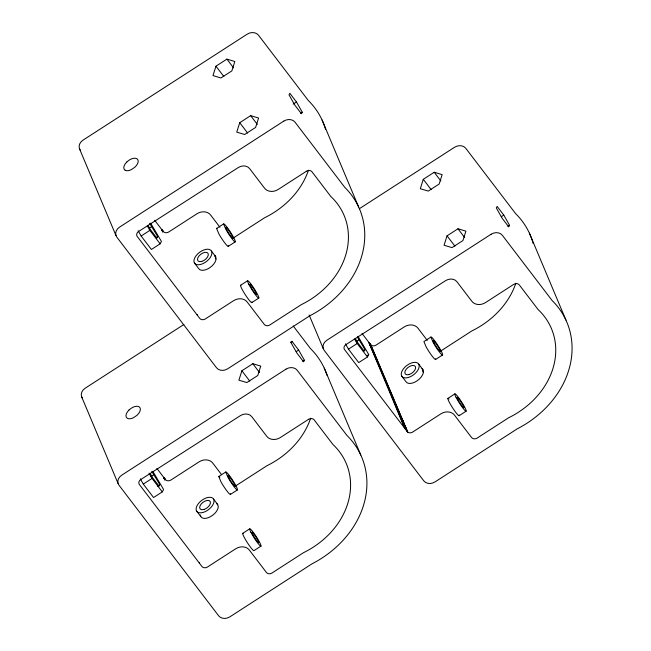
<?xml version="1.0" encoding="UTF-8"?>
<svg xmlns="http://www.w3.org/2000/svg" width="651" height="651" viewBox="0 0 651 651"><rect width="100%" height="100%" fill="white"/><g stroke="black" fill="none" stroke-linecap="round" stroke-linejoin="round"><path stroke-width="0.98" d="M211.453 251.074A10.416 5.745 -37.3 0 1 201.029 264.347A10.416 5.745 -37.3 0 1 196.236 255.542A10.416 5.745 -37.3 0 1 211.453 251.074L215.693 256.632L215.929 259.961A10.416 5.745 -37.3 0 1 207.604 268.985A10.416 5.745 -37.3 0 1 198.596 268.456L194.356 262.898M418.772 364.202A10.416 5.745 -37.3 0 1 408.348 377.474A10.416 5.745 -37.3 0 1 403.547 368.669A10.416 5.745 -37.3 0 1 418.772 364.202L423.004 369.76L423.248 373.088A10.416 5.745 -37.3 0 1 414.923 382.104A10.416 5.745 -37.3 0 1 405.907 381.584L401.675 376.026M215.969 66.182L212.983 75.597L220.925 77.965L231.846 70.91L234.832 61.495L226.898 59.127L215.969 66.182L223.838 76.492M239.731 122.714L236.744 132.129L244.686 134.497L255.607 127.441L258.593 118.026L250.659 115.658L239.731 122.714L247.6 133.024M241.887 370.777L238.901 380.192L246.843 382.56L257.763 375.505L260.75 366.09L252.816 363.722L241.887 370.777L249.756 381.087M423.28 179.302L420.302 188.725L428.236 191.085L439.165 184.038L442.151 174.614L434.209 172.255L423.28 179.302L431.157 189.62M447.05 235.833L444.063 245.256L451.997 247.616L462.926 240.569L465.913 231.146L457.97 228.786L447.05 235.833L454.919 246.151M149.608 223.317L157.729 236.59L156.899 238.128L150.332 229.518L147.948 225.295M138.15 230.731L141.137 236.012L151.398 249.463L160.13 243.832L161.432 241.431L150.65 223.212M302.259 112.208L301.421 113.754L294.789 105.063L288.995 94.826L289.833 93.28L296.465 101.971L302.259 112.208L300.616 113.266M151.764 471.389L159.886 484.661L159.056 486.191L152.489 477.582L150.104 473.358M140.307 478.802L143.293 484.084L153.555 497.535L162.286 491.896L163.588 489.503L152.806 471.283M291.99 341.352L291.152 342.898L296.946 353.135L303.578 361.818L304.416 360.272L298.622 350.035L291.99 341.352L290.346 342.41M357.521 337.226L365.048 349.717L364.218 351.247L357.651 342.646L355.259 338.414M345.469 343.858L348.456 349.139L358.717 362.591L367.449 356.96L368.743 354.559L357.969 336.339M509.57 225.327L508.732 226.882L502.108 218.191L496.314 207.954L497.152 206.408L503.784 215.099L509.57 225.327L507.926 226.393M404.979 428.789L370.028 345.266L370.509 344.55L362.029 333.442M126.799 162.018L128.8 160.341A8.373 4.614 -37.3 0 1 137.524 159.235A8.373 4.614 -37.3 0 1 134.879 167.201L131.315 169.651A8.373 4.614 -37.3 0 1 126.123 170.603L125.195 170.204M128.955 410.081L130.957 408.413A8.373 4.614 -37.3 0 1 139.68 407.298A8.373 4.614 -37.3 0 1 137.036 415.273L133.471 417.714A8.373 4.614 -37.3 0 1 128.28 418.666L127.352 418.276A8.373 4.614 -37.3 0 1 128.922 410.089M293.178 104.087L296.465 101.971M149.616 227.988L151.992 226.45M141.137 236.012L149.868 230.381L160.13 243.832M156.142 237.615L157.729 236.59M228.298 245.679A10.709 1.261 57.2 0 1 225.482 243.824A10.709 1.261 57.2 0 1 218.931 234.01L216.596 228.452L223.578 223.944A10.709 1.261 57.2 0 1 231.129 233.18A10.709 1.261 57.2 0 1 234.718 241.7A10.709 1.261 57.2 0 1 225.913 229.502L223.578 223.944M233.327 237.957L264.737 217.678A79.585 65.743 -22.8 0 0 308.501 170.147M228.322 246.314L235.304 241.806M240.561 285.293L247.543 280.784M359.262 208.776L454.553 147.264A8.406 6.941 -22.8 0 1 465.79 148.33L515.543 213.528A96.112 79.398 -22.8 0 1 533.153 243.458M183.883 324.491L85.183 388.199A8.373 6.917 -22.8 0 0 82.441 398.266M251.88 302.536L258.862 298.028M501.319 216.685L503.784 215.099M296.156 351.63L298.622 350.035M302.772 361.329L304.416 360.272M356.138 341.629L359.311 339.578M150.975 476.565L154.149 474.522M348.456 349.139L357.187 343.508L367.449 356.96M143.293 484.084L152.025 478.444L162.286 491.896M363.461 350.743L365.048 349.717M157.509 486.199L159.886 484.661M367.156 355.584L368.743 354.559M430.889 337.072L433.232 342.629A10.709 1.261 57.2 0 0 442.029 354.828A10.709 1.261 57.2 0 0 438.448 346.308A10.709 1.261 57.2 0 0 430.889 337.072L423.907 341.58L426.25 347.138A10.709 1.261 57.2 0 0 432.801 356.951A10.709 1.261 57.2 0 0 435.609 358.807M230.454 493.751A10.709 1.261 57.2 0 1 227.638 491.896A10.709 1.261 57.2 0 1 221.088 482.082L218.752 476.516L225.734 472.016A10.709 1.261 57.2 0 1 233.286 481.252A10.709 1.261 57.2 0 1 236.874 489.772A10.709 1.261 57.2 0 1 228.07 477.574L225.734 472.016M440.637 351.084L472.048 330.806A79.585 65.743 -22.8 0 0 515.82 283.275M235.483 486.028L266.894 465.75A79.585 65.743 -22.8 0 0 310.657 418.219M435.633 359.442L442.615 354.933M230.478 494.386L237.46 489.877M447.88 398.42L454.862 393.912M242.717 533.364L249.699 528.856M459.191 415.655L466.173 411.147M261.018 546.091L254.036 550.6A10.326 1.221 57.2 0 1 246.981 542.071A10.326 1.221 57.2 0 1 243.083 533.34M404.483 427.601L385.945 382.007L370.028 345.266L370.81 344.892L407.729 432.166A4.183 3.458 -22.8 0 0 412.677 432.044L440.898 413.824A10.147 8.382 -22.8 0 1 454.846 415.598L471.584 437.529A4.183 3.458 -22.8 0 0 477.199 438.05L508.61 417.779A79.585 65.743 -22.8 0 0 538.092 309.542L519.303 284.926A4.183 3.458 -22.8 0 0 513.688 284.397L485.467 302.617A10.147 8.382 -22.8 0 1 471.519 300.852L456.896 281.688A8.398 6.941 -22.8 0 0 445.658 280.622L345.941 344.591A4.175 3.442 -22.8 0 0 344.558 349.611L407.729 432.166L370.81 344.892L368.783 342.296M368.995 342.8L370.509 344.55L368.954 342.703M161.879 230.153L163.189 231.422A4.183 3.458 -22.8 0 0 168.804 231.943L197.025 213.731A10.147 8.382 -22.8 0 1 210.973 215.497L219.94 227.248M164.036 478.225L165.346 479.494A4.183 3.458 -22.8 0 0 170.961 480.015L199.182 461.795A10.147 8.382 -22.8 0 1 213.129 463.569L221.503 474.538M422.003 368.645L423.004 369.76M216.84 503.581L218.272 506.218L218.085 508.032A10.416 5.745 -37.3 0 1 208.589 517.569A10.416 5.745 -37.3 0 1 200.329 515.006M215.693 256.632L214.684 255.517L216.018 258.903M154.71 220.315L163.189 231.422L161.676 229.673L162.709 232.138M156.875 468.386L165.346 479.494L163.832 477.744L164.866 480.21M161.635 229.575L163.189 231.422M163.792 477.647L165.346 479.494M434.209 172.255L440.865 180.978M457.97 228.786L464.635 237.509M226.898 59.127L233.554 67.85M427.259 340.375L418.292 328.625A10.147 8.382 -22.8 0 0 404.336 326.859L376.115 345.071A4.183 3.458 -22.8 0 1 371.176 345.193M250.659 115.658L257.316 124.382M293.186 325.931L310.389 348.472A96.112 79.398 -22.8 0 1 327.144 375.529M252.816 363.722L259.472 372.453M213.609 499.146A10.416 5.745 -37.3 0 1 203.185 512.418A10.416 5.745 -37.3 0 1 198.392 503.614A10.416 5.745 -37.3 0 1 213.609 499.146L217.849 504.696M196.512 510.97L200.752 516.52M354.697 339.106L357.187 343.508M147.378 225.978L149.868 230.381M149.038 473.163L152.025 478.444M407.729 432.166L401.594 418.023L407.371 431.865M529.393 233.156L565.955 320.129M322.082 120.028L358.644 207.002M309.152 315.035L323.303 348.7M324.239 368.1L360.8 455.065M79.422 148.607L115.984 235.572M81.578 396.671L118.14 483.644M369.198 343.28L370.028 345.266M197.163 314.474L197.408 315.051M199.32 562.537L199.564 563.123M422.336 369.491L423.337 372.03M459.167 415.045A10.326 1.221 57.2 0 1 452.144 407.127A10.326 1.221 57.2 0 1 448.97 398.965M218.752 476.516A10.709 1.261 57.2 0 1 219.875 477.085M125.155 170.236A8.373 4.614 -37.3 0 1 126.758 162.026M80.285 150.194A8.373 6.917 -22.8 0 1 83.027 140.136L247.234 34.137A8.406 6.941 -22.8 0 1 258.48 35.203L308.232 100.4A96.112 79.398 -22.8 0 1 325.565 129.37M216.596 228.452A10.709 1.261 57.2 0 1 216.97 228.428M251.856 301.926A10.326 1.221 57.2 0 1 245.557 295.139A10.326 1.221 57.2 0 1 240.927 285.276M283.795 121.102L119.589 227.101A8.373 6.917 -22.8 0 0 116.846 237.167L216.49 367.742A8.373 6.917 -22.8 0 0 227.712 368.783L309.795 315.792A96.112 79.398 -22.8 0 0 344.794 187.374L295.033 122.176A8.406 6.941 -22.8 0 0 283.795 121.102M306.377 171.27L278.156 189.49A10.147 8.382 -22.8 0 1 264.2 187.724L249.585 168.56A8.398 6.941 -22.8 0 0 238.347 167.502L138.622 231.463A4.175 3.442 -22.8 0 0 137.239 236.484L199.751 318.396A4.183 3.458 -22.8 0 0 205.358 318.917L233.579 300.697A10.147 8.382 -22.8 0 1 247.535 302.471L264.273 324.401A4.183 3.458 -22.8 0 0 269.88 324.93L301.291 304.652A79.585 65.743 -22.8 0 0 330.773 196.423L311.984 171.799A4.183 3.458 -22.8 0 0 306.377 171.27M491.114 234.23L326.908 340.229A8.373 6.917 -22.8 0 0 324.157 350.295L423.801 480.869A8.373 6.917 -22.8 0 0 435.023 481.911L517.114 428.919A96.112 79.398 -22.8 0 0 552.105 300.502L502.352 235.304A8.406 6.941 -22.8 0 0 491.114 234.23M285.952 369.174L121.745 475.173A8.373 6.917 -22.8 0 0 119.003 485.231L218.646 615.805A8.373 6.917 -22.8 0 0 229.868 616.855L311.951 563.864A96.112 79.398 -22.8 0 0 346.95 435.446L297.19 370.24A8.406 6.941 -22.8 0 0 285.952 369.174M308.533 419.342L280.312 437.562A10.147 8.382 -22.8 0 1 266.357 435.788L251.742 416.632A8.398 6.941 -22.8 0 0 240.504 415.566L140.779 479.535A4.175 3.442 -22.8 0 0 139.404 484.556L201.908 566.46A4.183 3.458 -22.8 0 0 207.514 566.988L235.735 548.769A10.147 8.382 -22.8 0 1 249.691 550.534L266.43 572.473A4.183 3.458 -22.8 0 0 272.037 572.994L303.447 552.715A79.585 65.743 -22.8 0 0 332.93 444.487L314.14 419.862A4.183 3.458 -22.8 0 0 308.533 419.342M433.916 342.67A6.575 0.773 57.2 0 0 440.125 351.499A6.575 0.773 57.2 0 0 436.227 343.834A6.575 0.773 57.2 0 0 433.916 342.67M456.05 397.305A10.326 1.221 57.2 0 0 465.815 411.172A10.326 1.221 57.2 0 0 459.696 399.12A10.326 1.221 57.2 0 0 456.05 397.305M409.088 374.545A6.274 3.458 -37.3 0 0 415.371 366.554A6.274 3.458 -37.3 0 0 406.2 369.247A6.274 3.458 -37.3 0 0 409.088 374.545M457.816 399.364A6.258 0.741 57.2 0 0 463.724 407.762A6.258 0.741 57.2 0 0 460.021 400.471A6.258 0.741 57.2 0 0 457.816 399.364M203.934 509.489A6.274 3.458 -37.3 0 0 210.216 501.498A6.274 3.458 -37.3 0 0 201.045 504.183A6.274 3.458 -37.3 0 0 203.934 509.489M252.653 534.308A6.258 0.741 57.2 0 0 258.569 542.706A6.258 0.741 57.2 0 0 254.858 535.407A6.258 0.741 57.2 0 0 252.653 534.308M228.753 477.614A6.575 0.773 57.2 0 0 234.962 486.443A6.575 0.773 57.2 0 0 231.072 478.77A6.575 0.773 57.2 0 0 228.753 477.614M250.895 532.241A10.326 1.221 57.2 0 0 260.652 546.116A10.326 1.221 57.2 0 0 254.533 534.064A10.326 1.221 57.2 0 0 250.895 532.241M226.597 229.551A6.575 0.773 57.2 0 0 232.806 238.372A6.575 0.773 57.2 0 0 228.916 230.706A6.575 0.773 57.2 0 0 226.597 229.551M248.739 284.178A10.326 1.221 57.2 0 0 258.496 298.044A10.326 1.221 57.2 0 0 252.376 285.992A10.326 1.221 57.2 0 0 248.739 284.178M250.497 286.237A6.258 0.741 57.2 0 0 256.413 294.643A6.258 0.741 57.2 0 0 252.702 287.343A6.258 0.741 57.2 0 0 250.497 286.237M201.777 261.425A6.274 3.458 -37.3 0 0 208.06 253.426A6.274 3.458 -37.3 0 0 198.889 256.12A6.274 3.458 -37.3 0 0 201.777 261.425"/></g></svg>
